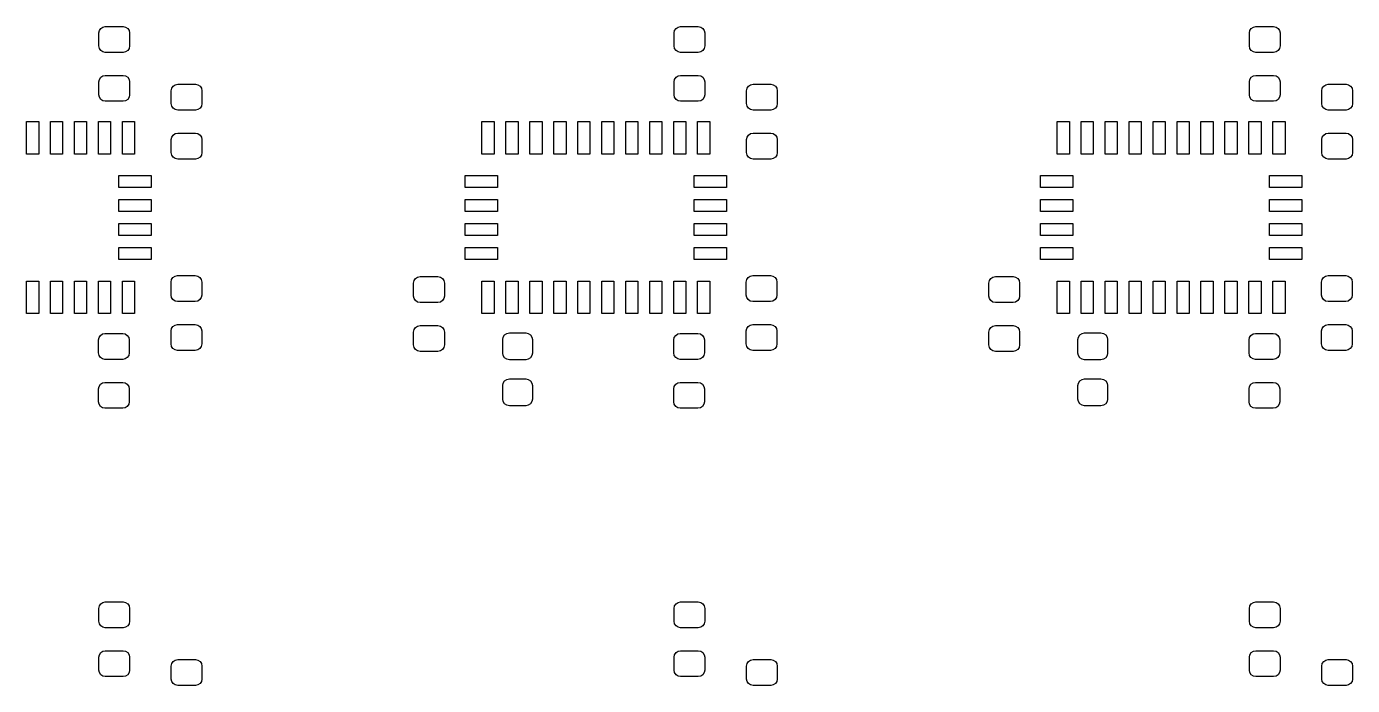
# Model space of a CAD drawing. Extents: x 120.7 to 176.3, y -84 to -28.
# Drawn here: x 148.62 to 176.28, y -41.76 to -28.02 of the extents above; entities that cross this region are included whole.
import ezdxf

# ---------------------------------------------------------------- set-up
doc = ezdxf.new("R2010")
doc.units = 0
doc.layers.add('BLACK', color=7, linetype='CONTINUOUS')

msp = doc.modelspace()

# ---------------------------------------------------------------- linework, layer by layer
at = {"layer": 'BLACK', "linetype": 'CONTINUOUS'}
for p, q in [((150.132, -28.151), (150.143, -28.0994)), ((150.132, -28.421), (150.132, -28.151)), ((150.143, -28.0994), (150.172, -28.0556)), ((150.172, -28.0556), (150.216, -28.0263)), ((150.216, -28.0263), (150.267, -28.016)), ((150.267, -28.016), (150.637, -28.016)), ((150.637, -28.016), (150.689, -28.0263)), ((150.689, -28.0263), (150.733, -28.0556)), ((150.733, -28.0556), (150.762, -28.0994)), ((150.762, -28.0994), (150.772, -28.151)), ((150.772, -28.151), (150.772, -28.421)), ((162.132, -28.151), (162.143, -28.0994)), ((162.132, -28.421), (162.132, -28.151)), ((162.143, -28.0994), (162.172, -28.0556)), ((162.172, -28.0556), (162.216, -28.0263)), ((162.216, -28.0263), (162.267, -28.016)), ((162.267, -28.016), (162.637, -28.016)), ((162.637, -28.016), (162.689, -28.0263)), ((162.689, -28.0263), (162.733, -28.0556)), ((162.733, -28.0556), (162.762, -28.0994)), ((162.762, -28.0994), (162.772, -28.151)), ((162.772, -28.151), (162.772, -28.421)), ((174.132, -28.151), (174.143, -28.0994)), ((174.132, -28.421), (174.132, -28.151)), ((174.143, -28.0994), (174.172, -28.0556)), ((174.172, -28.0556), (174.216, -28.0263)), ((174.216, -28.0263), (174.267, -28.016)), ((174.267, -28.016), (174.637, -28.016)), ((174.637, -28.016), (174.689, -28.0263)), ((174.689, -28.0263), (174.733, -28.0556)), ((174.733, -28.0556), (174.762, -28.0994)), ((174.762, -28.0994), (174.772, -28.151)), ((174.772, -28.151), (174.772, -28.421)), ((150.143, -28.4727), (150.132, -28.421)), ((150.172, -28.5165), (150.143, -28.4727)), ((150.762, -28.4727), (150.733, -28.5165)), ((150.772, -28.421), (150.762, -28.4727)), ((162.143, -28.4727), (162.132, -28.421)), ((162.172, -28.5165), (162.143, -28.4727)), ((162.762, -28.4727), (162.733, -28.5165)), ((162.772, -28.421), (162.762, -28.4727)), ((174.143, -28.4727), (174.132, -28.421)), ((174.172, -28.5165), (174.143, -28.4727)), ((174.762, -28.4727), (174.733, -28.5165)), ((174.772, -28.421), (174.762, -28.4727)), ((150.216, -28.5457), (150.172, -28.5165)), ((150.267, -28.556), (150.216, -28.5457)), ((150.637, -28.556), (150.267, -28.556)), ((150.689, -28.5457), (150.637, -28.556)), ((150.733, -28.5165), (150.689, -28.5457)), ((162.216, -28.5457), (162.172, -28.5165)), ((162.267, -28.556), (162.216, -28.5457)), ((162.637, -28.556), (162.267, -28.556)), ((162.689, -28.5457), (162.637, -28.556)), ((162.733, -28.5165), (162.689, -28.5457)), ((174.216, -28.5457), (174.172, -28.5165)), ((174.267, -28.556), (174.216, -28.5457)), ((174.637, -28.556), (174.267, -28.556)), ((174.689, -28.5457), (174.637, -28.556)), ((174.733, -28.5165), (174.689, -28.5457)), ((150.216, -29.0463), (150.267, -29.036)), ((150.267, -29.036), (150.637, -29.036)), ((150.637, -29.036), (150.689, -29.0463)), ((162.216, -29.0463), (162.267, -29.036)), ((162.267, -29.036), (162.637, -29.036)), ((162.637, -29.036), (162.689, -29.0463)), ((174.216, -29.0463), (174.267, -29.036)), ((174.267, -29.036), (174.637, -29.036)), ((174.637, -29.036), (174.689, -29.0463)), ((150.132, -29.171), (150.143, -29.1194)), ((150.132, -29.441), (150.132, -29.171)), ((150.143, -29.1194), (150.172, -29.0756)), ((150.172, -29.0756), (150.216, -29.0463)), ((150.689, -29.0463), (150.733, -29.0756)), ((150.733, -29.0756), (150.762, -29.1194)), ((150.762, -29.1194), (150.772, -29.171)), ((150.772, -29.171), (150.772, -29.441)), ((151.643, -29.355), (151.654, -29.3033)), ((151.654, -29.3033), (151.683, -29.2595)), ((151.683, -29.2595), (151.727, -29.2303)), ((151.727, -29.2303), (151.778, -29.22)), ((151.778, -29.22), (152.148, -29.22)), ((152.148, -29.22), (152.2, -29.2303)), ((152.2, -29.2303), (152.244, -29.2595)), ((152.244, -29.2595), (152.273, -29.3033)), ((152.273, -29.3033), (152.283, -29.355)), ((162.132, -29.171), (162.143, -29.1194)), ((162.132, -29.441), (162.132, -29.171)), ((162.143, -29.1194), (162.172, -29.0756)), ((162.172, -29.0756), (162.216, -29.0463)), ((162.689, -29.0463), (162.733, -29.0756)), ((162.733, -29.0756), (162.762, -29.1194)), ((162.762, -29.1194), (162.772, -29.171)), ((162.772, -29.171), (162.772, -29.441)), ((163.643, -29.355), (163.654, -29.3033)), ((163.654, -29.3033), (163.683, -29.2595)), ((163.683, -29.2595), (163.727, -29.2303)), ((163.727, -29.2303), (163.778, -29.22)), ((163.778, -29.22), (164.148, -29.22)), ((164.148, -29.22), (164.2, -29.2303)), ((164.2, -29.2303), (164.244, -29.2595)), ((164.244, -29.2595), (164.273, -29.3033)), ((164.273, -29.3033), (164.283, -29.355)), ((174.132, -29.171), (174.143, -29.1194)), ((174.132, -29.441), (174.132, -29.171)), ((174.143, -29.1194), (174.172, -29.0756)), ((174.172, -29.0756), (174.216, -29.0463)), ((174.689, -29.0463), (174.733, -29.0756)), ((174.733, -29.0756), (174.762, -29.1194)), ((174.762, -29.1194), (174.772, -29.171)), ((174.772, -29.171), (174.772, -29.441)), ((175.643, -29.355), (175.654, -29.3033)), ((175.654, -29.3033), (175.683, -29.2595)), ((175.683, -29.2595), (175.727, -29.2303)), ((175.727, -29.2303), (175.778, -29.22)), ((175.778, -29.22), (176.148, -29.22)), ((176.148, -29.22), (176.2, -29.2303)), ((176.2, -29.2303), (176.244, -29.2595)), ((176.244, -29.2595), (176.273, -29.3033)), ((176.273, -29.3033), (176.283, -29.355)), ((150.143, -29.4927), (150.132, -29.441)), ((150.172, -29.5365), (150.143, -29.4927)), ((150.216, -29.5657), (150.172, -29.5365)), ((150.267, -29.576), (150.216, -29.5657)), ((150.637, -29.576), (150.267, -29.576)), ((150.689, -29.5657), (150.637, -29.576)), ((150.733, -29.5365), (150.689, -29.5657)), ((150.762, -29.4927), (150.733, -29.5365)), ((150.772, -29.441), (150.762, -29.4927)), ((151.643, -29.625), (151.643, -29.355)), ((152.283, -29.355), (152.283, -29.625)), ((162.143, -29.4927), (162.132, -29.441)), ((162.172, -29.5365), (162.143, -29.4927)), ((162.216, -29.5657), (162.172, -29.5365)), ((162.267, -29.576), (162.216, -29.5657)), ((162.637, -29.576), (162.267, -29.576)), ((162.689, -29.5657), (162.637, -29.576)), ((162.733, -29.5365), (162.689, -29.5657)), ((162.762, -29.4927), (162.733, -29.5365)), ((162.772, -29.441), (162.762, -29.4927)), ((163.643, -29.625), (163.643, -29.355)), ((164.283, -29.355), (164.283, -29.625)), ((174.143, -29.4927), (174.132, -29.441)), ((174.172, -29.5365), (174.143, -29.4927)), ((174.216, -29.5657), (174.172, -29.5365)), ((174.267, -29.576), (174.216, -29.5657)), ((174.637, -29.576), (174.267, -29.576)), ((174.689, -29.5657), (174.637, -29.576)), ((174.733, -29.5365), (174.689, -29.5657)), ((174.762, -29.4927), (174.733, -29.5365)), ((174.772, -29.441), (174.762, -29.4927)), ((175.643, -29.625), (175.643, -29.355)), ((176.283, -29.355), (176.283, -29.625)), ((151.654, -29.6767), (151.643, -29.625)), ((151.683, -29.7205), (151.654, -29.6767)), ((151.727, -29.7497), (151.683, -29.7205)), ((151.778, -29.76), (151.727, -29.7497)), ((152.148, -29.76), (151.778, -29.76)), ((152.2, -29.7497), (152.148, -29.76)), ((152.244, -29.7205), (152.2, -29.7497)), ((152.273, -29.6767), (152.244, -29.7205)), ((152.283, -29.625), (152.273, -29.6767)), ((163.654, -29.6767), (163.643, -29.625)), ((163.683, -29.7205), (163.654, -29.6767)), ((163.727, -29.7497), (163.683, -29.7205)), ((163.778, -29.76), (163.727, -29.7497)), ((164.148, -29.76), (163.778, -29.76)), ((164.2, -29.7497), (164.148, -29.76)), ((164.244, -29.7205), (164.2, -29.7497)), ((164.273, -29.6767), (164.244, -29.7205)), ((164.283, -29.625), (164.273, -29.6767)), ((175.654, -29.6767), (175.643, -29.625)), ((175.683, -29.7205), (175.654, -29.6767)), ((175.727, -29.7497), (175.683, -29.7205)), ((175.778, -29.76), (175.727, -29.7497)), ((176.148, -29.76), (175.778, -29.76)), ((176.2, -29.7497), (176.148, -29.76)), ((176.244, -29.7205), (176.2, -29.7497)), ((176.273, -29.6767), (176.244, -29.7205)), ((176.283, -29.625), (176.273, -29.6767)), ((148.623, -30.675), (148.623, -30)), ((148.623, -30), (148.877, -30)), ((148.877, -30), (148.877, -30.675)), ((149.123, -30.675), (149.123, -30)), ((149.123, -30), (149.377, -30)), ((149.377, -30), (149.377, -30.675)), ((149.623, -30.675), (149.623, -30)), ((149.623, -30), (149.877, -30)), ((149.877, -30), (149.877, -30.675)), ((150.123, -30.675), (150.123, -30)), ((150.123, -30), (150.377, -30)), ((150.377, -30), (150.377, -30.675)), ((150.623, -30.675), (150.623, -30)), ((150.623, -30), (150.877, -30)), ((150.877, -30), (150.877, -30.675)), ((158.123, -30.675), (158.123, -30)), ((158.123, -30), (158.377, -30)), ((158.377, -30), (158.377, -30.675)), ((158.623, -30.675), (158.623, -30)), ((158.623, -30), (158.877, -30)), ((158.877, -30), (158.877, -30.675)), ((159.123, -30.675), (159.123, -30)), ((159.123, -30), (159.377, -30)), ((159.377, -30), (159.377, -30.675)), ((159.623, -30.675), (159.623, -30)), ((159.623, -30), (159.877, -30)), ((159.877, -30), (159.877, -30.675)), ((160.123, -30.675), (160.123, -30)), ((160.123, -30), (160.377, -30)), ((160.377, -30), (160.377, -30.675)), ((160.623, -30.675), (160.623, -30)), ((160.623, -30), (160.877, -30)), ((160.877, -30), (160.877, -30.675)), ((161.123, -30.675), (161.123, -30)), ((161.123, -30), (161.377, -30)), ((161.377, -30), (161.377, -30.675)), ((161.623, -30.675), (161.623, -30)), ((161.623, -30), (161.877, -30)), ((161.877, -30), (161.877, -30.675)), ((162.123, -30.675), (162.123, -30)), ((162.123, -30), (162.377, -30)), ((162.377, -30), (162.377, -30.675)), ((162.623, -30.675), (162.623, -30)), ((162.623, -30), (162.877, -30)), ((162.877, -30), (162.877, -30.675)), ((170.123, -30.675), (170.123, -30)), ((170.123, -30), (170.377, -30)), ((170.377, -30), (170.377, -30.675)), ((170.623, -30.675), (170.623, -30)), ((170.623, -30), (170.877, -30)), ((170.877, -30), (170.877, -30.675)), ((171.123, -30.675), (171.123, -30)), ((171.123, -30), (171.377, -30)), ((171.377, -30), (171.377, -30.675)), ((171.623, -30.675), (171.623, -30)), ((171.623, -30), (171.877, -30)), ((171.877, -30), (171.877, -30.675)), ((172.123, -30.675), (172.123, -30)), ((172.123, -30), (172.377, -30)), ((172.377, -30), (172.377, -30.675)), ((172.623, -30.675), (172.623, -30)), ((172.623, -30), (172.877, -30)), ((172.877, -30), (172.877, -30.675)), ((173.123, -30.675), (173.123, -30)), ((173.123, -30), (173.377, -30)), ((173.377, -30), (173.377, -30.675)), ((173.623, -30.675), (173.623, -30)), ((173.623, -30), (173.877, -30)), ((173.877, -30), (173.877, -30.675)), ((174.123, -30.675), (174.123, -30)), ((174.123, -30), (174.377, -30)), ((174.377, -30), (174.377, -30.675)), ((174.623, -30.675), (174.623, -30)), ((174.623, -30), (174.877, -30)), ((174.877, -30), (174.877, -30.675)), ((151.643, -30.375), (151.654, -30.3233)), ((151.643, -30.645), (151.643, -30.375)), ((151.654, -30.3233), (151.683, -30.2795)), ((151.683, -30.2795), (151.727, -30.2503)), ((151.727, -30.2503), (151.778, -30.24)), ((151.778, -30.24), (152.148, -30.24)), ((152.148, -30.24), (152.2, -30.2503)), ((152.2, -30.2503), (152.244, -30.2795)), ((152.244, -30.2795), (152.273, -30.3233)), ((152.273, -30.3233), (152.283, -30.375)), ((152.283, -30.375), (152.283, -30.645)), ((163.643, -30.375), (163.654, -30.3233)), ((163.643, -30.645), (163.643, -30.375)), ((163.654, -30.3233), (163.683, -30.2795)), ((163.683, -30.2795), (163.727, -30.2503)), ((163.727, -30.2503), (163.778, -30.24)), ((163.778, -30.24), (164.148, -30.24)), ((164.148, -30.24), (164.2, -30.2503)), ((164.2, -30.2503), (164.244, -30.2795)), ((164.244, -30.2795), (164.273, -30.3233)), ((164.273, -30.3233), (164.283, -30.375)), ((164.283, -30.375), (164.283, -30.645)), ((175.643, -30.375), (175.654, -30.3233)), ((175.643, -30.645), (175.643, -30.375)), ((175.654, -30.3233), (175.683, -30.2795)), ((175.683, -30.2795), (175.727, -30.2503)), ((175.727, -30.2503), (175.778, -30.24)), ((175.778, -30.24), (176.148, -30.24)), ((176.148, -30.24), (176.2, -30.2503)), ((176.2, -30.2503), (176.244, -30.2795)), ((176.244, -30.2795), (176.273, -30.3233)), ((176.273, -30.3233), (176.283, -30.375)), ((176.283, -30.375), (176.283, -30.645)), ((148.877, -30.675), (148.623, -30.675)), ((149.377, -30.675), (149.123, -30.675)), ((149.877, -30.675), (149.623, -30.675)), ((150.377, -30.675), (150.123, -30.675)), ((150.877, -30.675), (150.623, -30.675)), ((151.654, -30.6967), (151.643, -30.645)), ((151.683, -30.7405), (151.654, -30.6967)), ((152.273, -30.6967), (152.244, -30.7405)), ((152.283, -30.645), (152.273, -30.6967)), ((158.377, -30.675), (158.123, -30.675)), ((158.877, -30.675), (158.623, -30.675)), ((159.377, -30.675), (159.123, -30.675)), ((159.877, -30.675), (159.623, -30.675)), ((160.377, -30.675), (160.123, -30.675)), ((160.877, -30.675), (160.623, -30.675)), ((161.377, -30.675), (161.123, -30.675)), ((161.877, -30.675), (161.623, -30.675)), ((162.377, -30.675), (162.123, -30.675)), ((162.877, -30.675), (162.623, -30.675)), ((163.654, -30.6967), (163.643, -30.645)), ((163.683, -30.7405), (163.654, -30.6967)), ((164.273, -30.6967), (164.244, -30.7405)), ((164.283, -30.645), (164.273, -30.6967)), ((170.377, -30.675), (170.123, -30.675)), ((170.877, -30.675), (170.623, -30.675)), ((171.377, -30.675), (171.123, -30.675)), ((171.877, -30.675), (171.623, -30.675)), ((172.377, -30.675), (172.123, -30.675)), ((172.877, -30.675), (172.623, -30.675)), ((173.377, -30.675), (173.123, -30.675)), ((173.877, -30.675), (173.623, -30.675)), ((174.377, -30.675), (174.123, -30.675)), ((174.877, -30.675), (174.623, -30.675)), ((175.654, -30.6967), (175.643, -30.645)), ((175.683, -30.7405), (175.654, -30.6967)), ((176.273, -30.6967), (176.244, -30.7405)), ((176.283, -30.645), (176.273, -30.6967)), ((151.727, -30.7697), (151.683, -30.7405)), ((151.778, -30.78), (151.727, -30.7697)), ((152.148, -30.78), (151.778, -30.78)), ((152.2, -30.7697), (152.148, -30.78)), ((152.244, -30.7405), (152.2, -30.7697)), ((163.727, -30.7697), (163.683, -30.7405)), ((163.778, -30.78), (163.727, -30.7697)), ((164.148, -30.78), (163.778, -30.78)), ((164.2, -30.7697), (164.148, -30.78)), ((164.244, -30.7405), (164.2, -30.7697)), ((175.727, -30.7697), (175.683, -30.7405)), ((175.778, -30.78), (175.727, -30.7697)), ((176.148, -30.78), (175.778, -30.78)), ((176.2, -30.7697), (176.148, -30.78)), ((176.244, -30.7405), (176.2, -30.7697)), ((150.55, -31.377), (150.55, -31.123)), ((150.55, -31.123), (151.225, -31.123)), ((151.225, -31.123), (151.225, -31.377)), ((157.775, -31.377), (157.775, -31.123)), ((157.775, -31.123), (158.45, -31.123)), ((158.45, -31.123), (158.45, -31.377)), ((162.55, -31.377), (162.55, -31.123)), ((162.55, -31.123), (163.225, -31.123)), ((163.225, -31.123), (163.225, -31.377)), ((169.775, -31.377), (169.775, -31.123)), ((169.775, -31.123), (170.45, -31.123)), ((170.45, -31.123), (170.45, -31.377)), ((174.55, -31.377), (174.55, -31.123)), ((174.55, -31.123), (175.225, -31.123)), ((175.225, -31.123), (175.225, -31.377)), ((151.225, -31.377), (150.55, -31.377)), ((158.45, -31.377), (157.775, -31.377)), ((163.225, -31.377), (162.55, -31.377)), ((170.45, -31.377), (169.775, -31.377)), ((175.225, -31.377), (174.55, -31.377)), ((150.55, -31.877), (150.55, -31.623)), ((150.55, -31.623), (151.225, -31.623)), ((151.225, -31.623), (151.225, -31.877)), ((157.775, -31.877), (157.775, -31.623)), ((157.775, -31.623), (158.45, -31.623)), ((158.45, -31.623), (158.45, -31.877)), ((162.55, -31.877), (162.55, -31.623)), ((162.55, -31.623), (163.225, -31.623)), ((163.225, -31.623), (163.225, -31.877)), ((169.775, -31.877), (169.775, -31.623)), ((169.775, -31.623), (170.45, -31.623)), ((170.45, -31.623), (170.45, -31.877)), ((174.55, -31.877), (174.55, -31.623)), ((174.55, -31.623), (175.225, -31.623)), ((175.225, -31.623), (175.225, -31.877)), ((151.225, -31.877), (150.55, -31.877)), ((158.45, -31.877), (157.775, -31.877)), ((163.225, -31.877), (162.55, -31.877)), ((170.45, -31.877), (169.775, -31.877)), ((175.225, -31.877), (174.55, -31.877)), ((150.55, -32.377), (150.55, -32.123)), ((150.55, -32.123), (151.225, -32.123)), ((151.225, -32.123), (151.225, -32.377)), ((157.775, -32.377), (157.775, -32.123)), ((157.775, -32.123), (158.45, -32.123)), ((158.45, -32.123), (158.45, -32.377)), ((162.55, -32.377), (162.55, -32.123)), ((162.55, -32.123), (163.225, -32.123)), ((163.225, -32.123), (163.225, -32.377)), ((169.775, -32.377), (169.775, -32.123)), ((169.775, -32.123), (170.45, -32.123)), ((170.45, -32.123), (170.45, -32.377)), ((174.55, -32.377), (174.55, -32.123)), ((174.55, -32.123), (175.225, -32.123)), ((175.225, -32.123), (175.225, -32.377)), ((151.225, -32.377), (150.55, -32.377)), ((150.55, -32.877), (150.55, -32.623)), ((150.55, -32.623), (151.225, -32.623)), ((151.225, -32.623), (151.225, -32.877)), ((158.45, -32.377), (157.775, -32.377)), ((157.775, -32.877), (157.775, -32.623)), ((157.775, -32.623), (158.45, -32.623)), ((158.45, -32.623), (158.45, -32.877)), ((163.225, -32.377), (162.55, -32.377)), ((162.55, -32.877), (162.55, -32.623)), ((162.55, -32.623), (163.225, -32.623)), ((163.225, -32.623), (163.225, -32.877)), ((170.45, -32.377), (169.775, -32.377)), ((169.775, -32.877), (169.775, -32.623)), ((169.775, -32.623), (170.45, -32.623)), ((170.45, -32.623), (170.45, -32.877)), ((175.225, -32.377), (174.55, -32.377)), ((174.55, -32.877), (174.55, -32.623)), ((174.55, -32.623), (175.225, -32.623)), ((175.225, -32.623), (175.225, -32.877)), ((151.225, -32.877), (150.55, -32.877)), ((158.45, -32.877), (157.775, -32.877)), ((163.225, -32.877), (162.55, -32.877)), ((170.45, -32.877), (169.775, -32.877)), ((175.225, -32.877), (174.55, -32.877)), ((148.623, -34), (148.623, -33.325)), ((148.623, -33.325), (148.877, -33.325)), ((148.877, -33.325), (148.877, -34)), ((149.123, -34), (149.123, -33.325)), ((149.123, -33.325), (149.377, -33.325)), ((149.377, -33.325), (149.377, -34)), ((149.623, -34), (149.623, -33.325)), ((149.623, -33.325), (149.877, -33.325)), ((149.877, -33.325), (149.877, -34)), ((150.123, -34), (150.123, -33.325)), ((150.123, -33.325), (150.377, -33.325)), ((150.377, -33.325), (150.377, -34)), ((150.623, -34), (150.623, -33.325)), ((150.623, -33.325), (150.877, -33.325)), ((150.877, -33.325), (150.877, -34)), ((151.638, -33.3464), (151.648, -33.2947)), ((151.638, -33.6164), (151.638, -33.3464)), ((151.648, -33.2947), (151.677, -33.2509)), ((151.677, -33.2509), (151.721, -33.2217)), ((151.721, -33.2217), (151.773, -33.2114)), ((151.773, -33.2114), (152.143, -33.2114)), ((152.143, -33.2114), (152.194, -33.2217)), ((152.194, -33.2217), (152.238, -33.2509)), ((152.238, -33.2509), (152.267, -33.2947)), ((152.267, -33.2947), (152.278, -33.3464)), ((152.278, -33.3464), (152.278, -33.6164)), ((156.699, -33.3677), (156.709, -33.316)), ((156.699, -33.6377), (156.699, -33.3677)), ((156.709, -33.316), (156.739, -33.2722)), ((156.739, -33.2722), (156.782, -33.243)), ((156.782, -33.243), (156.834, -33.2327)), ((156.834, -33.2327), (157.204, -33.2327)), ((157.204, -33.2327), (157.256, -33.243)), ((157.256, -33.243), (157.3, -33.2722)), ((157.3, -33.2722), (157.329, -33.316)), ((157.329, -33.316), (157.339, -33.3677)), ((157.339, -33.3677), (157.339, -33.6377)), ((158.123, -34), (158.123, -33.325)), ((158.123, -33.325), (158.377, -33.325)), ((158.377, -33.325), (158.377, -34)), ((158.623, -34), (158.623, -33.325)), ((158.623, -33.325), (158.877, -33.325)), ((158.877, -33.325), (158.877, -34)), ((159.123, -34), (159.123, -33.325)), ((159.123, -33.325), (159.377, -33.325)), ((159.377, -33.325), (159.377, -34)), ((159.623, -34), (159.623, -33.325)), ((159.623, -33.325), (159.877, -33.325)), ((159.877, -33.325), (159.877, -34)), ((160.123, -34), (160.123, -33.325)), ((160.123, -33.325), (160.377, -33.325)), ((160.377, -33.325), (160.377, -34)), ((160.623, -34), (160.623, -33.325)), ((160.623, -33.325), (160.877, -33.325)), ((160.877, -33.325), (160.877, -34)), ((161.123, -34), (161.123, -33.325)), ((161.123, -33.325), (161.377, -33.325)), ((161.377, -33.325), (161.377, -34)), ((161.623, -34), (161.623, -33.325)), ((161.623, -33.325), (161.877, -33.325)), ((161.877, -33.325), (161.877, -34)), ((162.123, -34), (162.123, -33.325)), ((162.123, -33.325), (162.377, -33.325)), ((162.377, -33.325), (162.377, -34)), ((162.623, -34), (162.623, -33.325)), ((162.623, -33.325), (162.877, -33.325)), ((162.877, -33.325), (162.877, -34)), ((163.638, -33.3464), (163.648, -33.2947)), ((163.638, -33.6164), (163.638, -33.3464)), ((163.648, -33.2947), (163.677, -33.2509)), ((163.677, -33.2509), (163.721, -33.2217)), ((163.721, -33.2217), (163.773, -33.2114)), ((163.773, -33.2114), (164.143, -33.2114)), ((164.143, -33.2114), (164.194, -33.2217)), ((164.194, -33.2217), (164.238, -33.2509)), ((164.238, -33.2509), (164.267, -33.2947)), ((164.267, -33.2947), (164.278, -33.3464)), ((164.278, -33.3464), (164.278, -33.6164)), ((168.699, -33.3677), (168.709, -33.316)), ((168.699, -33.6377), (168.699, -33.3677)), ((168.709, -33.316), (168.739, -33.2722)), ((168.739, -33.2722), (168.782, -33.243)), ((168.782, -33.243), (168.834, -33.2327)), ((168.834, -33.2327), (169.204, -33.2327)), ((169.204, -33.2327), (169.256, -33.243)), ((169.256, -33.243), (169.3, -33.2722)), ((169.3, -33.2722), (169.329, -33.316)), ((169.329, -33.316), (169.339, -33.3677)), ((169.339, -33.3677), (169.339, -33.6377)), ((170.123, -34), (170.123, -33.325)), ((170.123, -33.325), (170.377, -33.325)), ((170.377, -33.325), (170.377, -34)), ((170.623, -34), (170.623, -33.325)), ((170.623, -33.325), (170.877, -33.325)), ((170.877, -33.325), (170.877, -34)), ((171.123, -34), (171.123, -33.325)), ((171.123, -33.325), (171.377, -33.325)), ((171.377, -33.325), (171.377, -34)), ((171.623, -34), (171.623, -33.325)), ((171.623, -33.325), (171.877, -33.325)), ((171.877, -33.325), (171.877, -34)), ((172.123, -34), (172.123, -33.325)), ((172.123, -33.325), (172.377, -33.325)), ((172.377, -33.325), (172.377, -34)), ((172.623, -34), (172.623, -33.325)), ((172.623, -33.325), (172.877, -33.325)), ((172.877, -33.325), (172.877, -34)), ((173.123, -34), (173.123, -33.325)), ((173.123, -33.325), (173.377, -33.325)), ((173.377, -33.325), (173.377, -34)), ((173.623, -34), (173.623, -33.325)), ((173.623, -33.325), (173.877, -33.325)), ((173.877, -33.325), (173.877, -34)), ((174.123, -34), (174.123, -33.325)), ((174.123, -33.325), (174.377, -33.325)), ((174.377, -33.325), (174.377, -34)), ((174.623, -34), (174.623, -33.325)), ((174.623, -33.325), (174.877, -33.325)), ((174.877, -33.325), (174.877, -34)), ((175.638, -33.3464), (175.648, -33.2947)), ((175.638, -33.6164), (175.638, -33.3464)), ((175.648, -33.2947), (175.677, -33.2509)), ((175.677, -33.2509), (175.721, -33.2217)), ((175.721, -33.2217), (175.773, -33.2114)), ((175.773, -33.2114), (176.143, -33.2114)), ((176.143, -33.2114), (176.194, -33.2217)), ((176.194, -33.2217), (176.238, -33.2509)), ((176.238, -33.2509), (176.267, -33.2947)), ((176.267, -33.2947), (176.278, -33.3464)), ((176.278, -33.3464), (176.278, -33.6164)), ((151.648, -33.668), (151.638, -33.6164)), ((151.677, -33.7118), (151.648, -33.668)), ((151.721, -33.7411), (151.677, -33.7118)), ((151.773, -33.7514), (151.721, -33.7411)), ((152.194, -33.7411), (152.143, -33.7514)), ((152.238, -33.7118), (152.194, -33.7411)), ((152.267, -33.668), (152.238, -33.7118)), ((152.278, -33.6164), (152.267, -33.668)), ((156.709, -33.6894), (156.699, -33.6377)), ((156.739, -33.7332), (156.709, -33.6894)), ((156.782, -33.7624), (156.739, -33.7332)), ((157.3, -33.7332), (157.256, -33.7624)), ((157.329, -33.6894), (157.3, -33.7332)), ((157.339, -33.6377), (157.329, -33.6894)), ((163.648, -33.668), (163.638, -33.6164)), ((163.677, -33.7118), (163.648, -33.668)), ((163.721, -33.7411), (163.677, -33.7118)), ((163.773, -33.7514), (163.721, -33.7411)), ((164.194, -33.7411), (164.143, -33.7514)), ((164.238, -33.7118), (164.194, -33.7411)), ((164.267, -33.668), (164.238, -33.7118)), ((164.278, -33.6164), (164.267, -33.668)), ((168.709, -33.6894), (168.699, -33.6377)), ((168.739, -33.7332), (168.709, -33.6894)), ((168.782, -33.7624), (168.739, -33.7332)), ((169.3, -33.7332), (169.256, -33.7624)), ((169.329, -33.6894), (169.3, -33.7332)), ((169.339, -33.6377), (169.329, -33.6894)), ((175.648, -33.668), (175.638, -33.6164)), ((175.677, -33.7118), (175.648, -33.668)), ((175.721, -33.7411), (175.677, -33.7118)), ((175.773, -33.7514), (175.721, -33.7411)), ((176.194, -33.7411), (176.143, -33.7514)), ((176.238, -33.7118), (176.194, -33.7411)), ((176.267, -33.668), (176.238, -33.7118)), ((176.278, -33.6164), (176.267, -33.668)), ((148.877, -34), (148.623, -34)), ((149.377, -34), (149.123, -34)), ((149.877, -34), (149.623, -34)), ((150.377, -34), (150.123, -34)), ((150.877, -34), (150.623, -34)), ((152.143, -33.7514), (151.773, -33.7514)), ((156.834, -33.7727), (156.782, -33.7624)), ((157.204, -33.7727), (156.834, -33.7727)), ((157.256, -33.7624), (157.204, -33.7727)), ((158.377, -34), (158.123, -34)), ((158.877, -34), (158.623, -34)), ((159.377, -34), (159.123, -34)), ((159.877, -34), (159.623, -34)), ((160.377, -34), (160.123, -34)), ((160.877, -34), (160.623, -34)), ((161.377, -34), (161.123, -34)), ((161.877, -34), (161.623, -34)), ((162.377, -34), (162.123, -34)), ((162.877, -34), (162.623, -34)), ((164.143, -33.7514), (163.773, -33.7514)), ((168.834, -33.7727), (168.782, -33.7624)), ((169.204, -33.7727), (168.834, -33.7727)), ((169.256, -33.7624), (169.204, -33.7727)), ((170.377, -34), (170.123, -34)), ((170.877, -34), (170.623, -34)), ((171.377, -34), (171.123, -34)), ((171.877, -34), (171.623, -34)), ((172.377, -34), (172.123, -34)), ((172.877, -34), (172.623, -34)), ((173.377, -34), (173.123, -34)), ((173.877, -34), (173.623, -34)), ((174.377, -34), (174.123, -34)), ((174.877, -34), (174.623, -34)), ((176.143, -33.7514), (175.773, -33.7514)), ((151.648, -34.3147), (151.677, -34.2709)), ((151.677, -34.2709), (151.721, -34.2417)), ((151.721, -34.2417), (151.773, -34.2314)), ((151.773, -34.2314), (152.143, -34.2314)), ((152.143, -34.2314), (152.194, -34.2417)), ((152.194, -34.2417), (152.238, -34.2709)), ((152.238, -34.2709), (152.267, -34.3147)), ((156.709, -34.336), (156.739, -34.2922)), ((156.739, -34.2922), (156.782, -34.263)), ((156.782, -34.263), (156.834, -34.2527)), ((156.834, -34.2527), (157.204, -34.2527)), ((157.204, -34.2527), (157.256, -34.263)), ((157.256, -34.263), (157.3, -34.2922)), ((157.3, -34.2922), (157.329, -34.336)), ((163.648, -34.3147), (163.677, -34.2709)), ((163.677, -34.2709), (163.721, -34.2417)), ((163.721, -34.2417), (163.773, -34.2314)), ((163.773, -34.2314), (164.143, -34.2314)), ((164.143, -34.2314), (164.194, -34.2417)), ((164.194, -34.2417), (164.238, -34.2709)), ((164.238, -34.2709), (164.267, -34.3147)), ((168.709, -34.336), (168.739, -34.2922)), ((168.739, -34.2922), (168.782, -34.263)), ((168.782, -34.263), (168.834, -34.2527)), ((168.834, -34.2527), (169.204, -34.2527)), ((169.204, -34.2527), (169.256, -34.263)), ((169.256, -34.263), (169.3, -34.2922)), ((169.3, -34.2922), (169.329, -34.336)), ((175.648, -34.3147), (175.677, -34.2709)), ((175.677, -34.2709), (175.721, -34.2417)), ((175.721, -34.2417), (175.773, -34.2314)), ((175.773, -34.2314), (176.143, -34.2314)), ((176.143, -34.2314), (176.194, -34.2417)), ((176.194, -34.2417), (176.238, -34.2709)), ((176.238, -34.2709), (176.267, -34.3147)), ((150.125, -34.5526), (150.135, -34.5009)), ((150.125, -34.8226), (150.125, -34.5526)), ((150.135, -34.5009), (150.165, -34.4571)), ((150.165, -34.4571), (150.208, -34.4278)), ((150.208, -34.4278), (150.26, -34.4176)), ((150.26, -34.4176), (150.63, -34.4176)), ((150.63, -34.4176), (150.682, -34.4278)), ((150.682, -34.4278), (150.726, -34.4571)), ((150.726, -34.4571), (150.755, -34.5009)), ((150.755, -34.5009), (150.765, -34.5526)), ((150.765, -34.5526), (150.765, -34.8226)), ((151.638, -34.3664), (151.648, -34.3147)), ((151.638, -34.6364), (151.638, -34.3664)), ((152.267, -34.3147), (152.278, -34.3664)), ((152.278, -34.3664), (152.278, -34.6364)), ((156.699, -34.3877), (156.709, -34.336)), ((156.699, -34.6577), (156.699, -34.3877)), ((157.329, -34.336), (157.339, -34.3877)), ((157.339, -34.3877), (157.339, -34.6577)), ((158.556, -34.5463), (158.567, -34.4928)), ((158.556, -34.8263), (158.556, -34.5463)), ((158.567, -34.4928), (158.597, -34.4474)), ((158.597, -34.4474), (158.643, -34.417)), ((158.643, -34.417), (158.696, -34.4063)), ((158.696, -34.4063), (159.036, -34.4063)), ((159.036, -34.4063), (159.09, -34.417)), ((159.09, -34.417), (159.135, -34.4474)), ((159.135, -34.4474), (159.165, -34.4928)), ((159.165, -34.4928), (159.176, -34.5463)), ((159.176, -34.5463), (159.176, -34.8263)), ((162.125, -34.5526), (162.135, -34.5009)), ((162.125, -34.8226), (162.125, -34.5526)), ((162.135, -34.5009), (162.165, -34.4571)), ((162.165, -34.4571), (162.208, -34.4278)), ((162.208, -34.4278), (162.26, -34.4176)), ((162.26, -34.4176), (162.63, -34.4176)), ((162.63, -34.4176), (162.682, -34.4278)), ((162.682, -34.4278), (162.726, -34.4571)), ((162.726, -34.4571), (162.755, -34.5009)), ((162.755, -34.5009), (162.765, -34.5526)), ((162.765, -34.5526), (162.765, -34.8226)), ((163.638, -34.3664), (163.648, -34.3147)), ((163.638, -34.6364), (163.638, -34.3664)), ((164.267, -34.3147), (164.278, -34.3664)), ((164.278, -34.3664), (164.278, -34.6364)), ((168.699, -34.3877), (168.709, -34.336)), ((168.699, -34.6577), (168.699, -34.3877)), ((169.329, -34.336), (169.339, -34.3877)), ((169.339, -34.3877), (169.339, -34.6577)), ((170.556, -34.5463), (170.567, -34.4928)), ((170.556, -34.8263), (170.556, -34.5463)), ((170.567, -34.4928), (170.597, -34.4474)), ((170.597, -34.4474), (170.643, -34.417)), ((170.643, -34.417), (170.696, -34.4063)), ((170.696, -34.4063), (171.036, -34.4063)), ((171.036, -34.4063), (171.09, -34.417)), ((171.09, -34.417), (171.135, -34.4474)), ((171.135, -34.4474), (171.165, -34.4928)), ((171.165, -34.4928), (171.176, -34.5463)), ((171.176, -34.5463), (171.176, -34.8263)), ((174.125, -34.5526), (174.135, -34.5009)), ((174.125, -34.8226), (174.125, -34.5526)), ((174.135, -34.5009), (174.165, -34.4571)), ((174.165, -34.4571), (174.208, -34.4278)), ((174.208, -34.4278), (174.26, -34.4176)), ((174.26, -34.4176), (174.63, -34.4176)), ((174.63, -34.4176), (174.682, -34.4278)), ((174.682, -34.4278), (174.726, -34.4571)), ((174.726, -34.4571), (174.755, -34.5009)), ((174.755, -34.5009), (174.765, -34.5526)), ((174.765, -34.5526), (174.765, -34.8226)), ((175.638, -34.3664), (175.648, -34.3147)), ((175.638, -34.6364), (175.638, -34.3664)), ((176.267, -34.3147), (176.278, -34.3664)), ((176.278, -34.3664), (176.278, -34.6364)), ((150.135, -34.8742), (150.125, -34.8226)), ((150.765, -34.8226), (150.755, -34.8742)), ((151.648, -34.688), (151.638, -34.6364)), ((151.677, -34.7318), (151.648, -34.688)), ((151.721, -34.7611), (151.677, -34.7318)), ((151.773, -34.7714), (151.721, -34.7611)), ((152.143, -34.7714), (151.773, -34.7714)), ((152.194, -34.7611), (152.143, -34.7714)), ((152.238, -34.7318), (152.194, -34.7611)), ((152.267, -34.688), (152.238, -34.7318)), ((152.278, -34.6364), (152.267, -34.688)), ((156.709, -34.7094), (156.699, -34.6577)), ((156.739, -34.7532), (156.709, -34.7094)), ((156.782, -34.7824), (156.739, -34.7532)), ((156.834, -34.7927), (156.782, -34.7824)), ((157.204, -34.7927), (156.834, -34.7927)), ((157.256, -34.7824), (157.204, -34.7927)), ((157.3, -34.7532), (157.256, -34.7824)), ((157.329, -34.7094), (157.3, -34.7532)), ((157.339, -34.6577), (157.329, -34.7094)), ((158.567, -34.8799), (158.556, -34.8263)), ((159.176, -34.8263), (159.165, -34.8799)), ((162.135, -34.8742), (162.125, -34.8226)), ((162.765, -34.8226), (162.755, -34.8742)), ((163.648, -34.688), (163.638, -34.6364)), ((163.677, -34.7318), (163.648, -34.688)), ((163.721, -34.7611), (163.677, -34.7318)), ((163.773, -34.7714), (163.721, -34.7611)), ((164.143, -34.7714), (163.773, -34.7714)), ((164.194, -34.7611), (164.143, -34.7714)), ((164.238, -34.7318), (164.194, -34.7611)), ((164.267, -34.688), (164.238, -34.7318)), ((164.278, -34.6364), (164.267, -34.688)), ((168.709, -34.7094), (168.699, -34.6577)), ((168.739, -34.7532), (168.709, -34.7094)), ((168.782, -34.7824), (168.739, -34.7532)), ((168.834, -34.7927), (168.782, -34.7824)), ((169.204, -34.7927), (168.834, -34.7927)), ((169.256, -34.7824), (169.204, -34.7927)), ((169.3, -34.7532), (169.256, -34.7824)), ((169.329, -34.7094), (169.3, -34.7532)), ((169.339, -34.6577), (169.329, -34.7094)), ((170.567, -34.8799), (170.556, -34.8263)), ((171.176, -34.8263), (171.165, -34.8799)), ((174.135, -34.8742), (174.125, -34.8226)), ((174.765, -34.8226), (174.755, -34.8742)), ((175.648, -34.688), (175.638, -34.6364)), ((175.677, -34.7318), (175.648, -34.688)), ((175.721, -34.7611), (175.677, -34.7318)), ((175.773, -34.7714), (175.721, -34.7611)), ((176.143, -34.7714), (175.773, -34.7714)), ((176.194, -34.7611), (176.143, -34.7714)), ((176.238, -34.7318), (176.194, -34.7611)), ((176.267, -34.688), (176.238, -34.7318)), ((176.278, -34.6364), (176.267, -34.688)), ((150.165, -34.918), (150.135, -34.8742)), ((150.208, -34.9473), (150.165, -34.918)), ((150.26, -34.9576), (150.208, -34.9473)), ((150.63, -34.9576), (150.26, -34.9576)), ((150.682, -34.9473), (150.63, -34.9576)), ((150.726, -34.918), (150.682, -34.9473)), ((150.755, -34.8742), (150.726, -34.918)), ((158.597, -34.9253), (158.567, -34.8799)), ((158.643, -34.9557), (158.597, -34.9253)), ((158.696, -34.9663), (158.643, -34.9557)), ((159.036, -34.9663), (158.696, -34.9663)), ((159.09, -34.9557), (159.036, -34.9663)), ((159.135, -34.9253), (159.09, -34.9557)), ((159.165, -34.8799), (159.135, -34.9253)), ((162.165, -34.918), (162.135, -34.8742)), ((162.208, -34.9473), (162.165, -34.918)), ((162.26, -34.9576), (162.208, -34.9473)), ((162.63, -34.9576), (162.26, -34.9576)), ((162.682, -34.9473), (162.63, -34.9576)), ((162.726, -34.918), (162.682, -34.9473)), ((162.755, -34.8742), (162.726, -34.918)), ((170.597, -34.9253), (170.567, -34.8799)), ((170.643, -34.9557), (170.597, -34.9253)), ((170.696, -34.9663), (170.643, -34.9557)), ((171.036, -34.9663), (170.696, -34.9663)), ((171.09, -34.9557), (171.036, -34.9663)), ((171.135, -34.9253), (171.09, -34.9557)), ((171.165, -34.8799), (171.135, -34.9253)), ((174.165, -34.918), (174.135, -34.8742)), ((174.208, -34.9473), (174.165, -34.918)), ((174.26, -34.9576), (174.208, -34.9473)), ((174.63, -34.9576), (174.26, -34.9576)), ((174.682, -34.9473), (174.63, -34.9576)), ((174.726, -34.918), (174.682, -34.9473)), ((174.755, -34.8742), (174.726, -34.918)), ((158.597, -35.4074), (158.643, -35.377)), ((158.643, -35.377), (158.696, -35.3663)), ((158.696, -35.3663), (159.036, -35.3663)), ((159.036, -35.3663), (159.09, -35.377)), ((159.09, -35.377), (159.135, -35.4074)), ((170.597, -35.4074), (170.643, -35.377)), ((170.643, -35.377), (170.696, -35.3663)), ((170.696, -35.3663), (171.036, -35.3663)), ((171.036, -35.3663), (171.09, -35.377)), ((171.09, -35.377), (171.135, -35.4074)), ((150.125, -35.5726), (150.135, -35.5209)), ((150.125, -35.8426), (150.125, -35.5726)), ((150.135, -35.5209), (150.165, -35.4771)), ((150.165, -35.4771), (150.208, -35.4478)), ((150.208, -35.4478), (150.26, -35.4376)), ((150.26, -35.4376), (150.63, -35.4376)), ((150.63, -35.4376), (150.682, -35.4478)), ((150.682, -35.4478), (150.726, -35.4771)), ((150.726, -35.4771), (150.755, -35.5209)), ((150.755, -35.5209), (150.765, -35.5726)), ((150.765, -35.5726), (150.765, -35.8426)), ((158.556, -35.5063), (158.567, -35.4528)), ((158.556, -35.7863), (158.556, -35.5063)), ((158.567, -35.4528), (158.597, -35.4074)), ((159.135, -35.4074), (159.165, -35.4528)), ((159.165, -35.4528), (159.176, -35.5063)), ((159.176, -35.5063), (159.176, -35.7863)), ((162.125, -35.5726), (162.135, -35.5209)), ((162.125, -35.8426), (162.125, -35.5726)), ((162.135, -35.5209), (162.165, -35.4771)), ((162.165, -35.4771), (162.208, -35.4478)), ((162.208, -35.4478), (162.26, -35.4376)), ((162.26, -35.4376), (162.63, -35.4376)), ((162.63, -35.4376), (162.682, -35.4478)), ((162.682, -35.4478), (162.726, -35.4771)), ((162.726, -35.4771), (162.755, -35.5209)), ((162.755, -35.5209), (162.765, -35.5726)), ((162.765, -35.5726), (162.765, -35.8426)), ((170.556, -35.5063), (170.567, -35.4528)), ((170.556, -35.7863), (170.556, -35.5063)), ((170.567, -35.4528), (170.597, -35.4074)), ((171.135, -35.4074), (171.165, -35.4528)), ((171.165, -35.4528), (171.176, -35.5063)), ((171.176, -35.5063), (171.176, -35.7863)), ((174.125, -35.5726), (174.135, -35.5209)), ((174.125, -35.8426), (174.125, -35.5726)), ((174.135, -35.5209), (174.165, -35.4771)), ((174.165, -35.4771), (174.208, -35.4478)), ((174.208, -35.4478), (174.26, -35.4376)), ((174.26, -35.4376), (174.63, -35.4376)), ((174.63, -35.4376), (174.682, -35.4478)), ((174.682, -35.4478), (174.726, -35.4771)), ((174.726, -35.4771), (174.755, -35.5209)), ((174.755, -35.5209), (174.765, -35.5726)), ((174.765, -35.5726), (174.765, -35.8426)), ((150.135, -35.8942), (150.125, -35.8426)), ((150.165, -35.938), (150.135, -35.8942)), ((150.208, -35.9673), (150.165, -35.938)), ((150.726, -35.938), (150.682, -35.9673)), ((150.755, -35.8942), (150.726, -35.938)), ((150.765, -35.8426), (150.755, -35.8942)), ((158.567, -35.8399), (158.556, -35.7863)), ((158.597, -35.8853), (158.567, -35.8399)), ((158.643, -35.9157), (158.597, -35.8853)), ((158.696, -35.9263), (158.643, -35.9157)), ((159.036, -35.9263), (158.696, -35.9263)), ((159.09, -35.9157), (159.036, -35.9263)), ((159.135, -35.8853), (159.09, -35.9157)), ((159.165, -35.8399), (159.135, -35.8853)), ((159.176, -35.7863), (159.165, -35.8399)), ((162.135, -35.8942), (162.125, -35.8426)), ((162.165, -35.938), (162.135, -35.8942)), ((162.208, -35.9673), (162.165, -35.938)), ((162.726, -35.938), (162.682, -35.9673)), ((162.755, -35.8942), (162.726, -35.938)), ((162.765, -35.8426), (162.755, -35.8942)), ((170.567, -35.8399), (170.556, -35.7863)), ((170.597, -35.8853), (170.567, -35.8399)), ((170.643, -35.9157), (170.597, -35.8853)), ((170.696, -35.9263), (170.643, -35.9157)), ((171.036, -35.9263), (170.696, -35.9263)), ((171.09, -35.9157), (171.036, -35.9263)), ((171.135, -35.8853), (171.09, -35.9157)), ((171.165, -35.8399), (171.135, -35.8853)), ((171.176, -35.7863), (171.165, -35.8399)), ((174.135, -35.8942), (174.125, -35.8426)), ((174.165, -35.938), (174.135, -35.8942)), ((174.208, -35.9673), (174.165, -35.938)), ((174.726, -35.938), (174.682, -35.9673)), ((174.755, -35.8942), (174.726, -35.938)), ((174.765, -35.8426), (174.755, -35.8942)), ((150.26, -35.9776), (150.208, -35.9673)), ((150.63, -35.9776), (150.26, -35.9776)), ((150.682, -35.9673), (150.63, -35.9776)), ((162.26, -35.9776), (162.208, -35.9673)), ((162.63, -35.9776), (162.26, -35.9776)), ((162.682, -35.9673), (162.63, -35.9776)), ((174.26, -35.9776), (174.208, -35.9673)), ((174.63, -35.9776), (174.26, -35.9776)), ((174.682, -35.9673), (174.63, -35.9776)), ((150.132, -40.151), (150.143, -40.0994)), ((150.143, -40.0994), (150.172, -40.0556)), ((150.172, -40.0556), (150.216, -40.0263)), ((150.216, -40.0263), (150.267, -40.016)), ((150.267, -40.016), (150.637, -40.016)), ((150.637, -40.016), (150.689, -40.0263)), ((150.689, -40.0263), (150.733, -40.0556)), ((150.733, -40.0556), (150.762, -40.0994)), ((150.762, -40.0994), (150.772, -40.151)), ((162.132, -40.151), (162.143, -40.0994)), ((162.143, -40.0994), (162.172, -40.0556)), ((162.172, -40.0556), (162.216, -40.0263)), ((162.216, -40.0263), (162.267, -40.016)), ((162.267, -40.016), (162.637, -40.016)), ((162.637, -40.016), (162.689, -40.0263)), ((162.689, -40.0263), (162.733, -40.0556)), ((162.733, -40.0556), (162.762, -40.0994)), ((162.762, -40.0994), (162.772, -40.151)), ((174.132, -40.151), (174.143, -40.0994)), ((174.143, -40.0994), (174.172, -40.0556)), ((174.172, -40.0556), (174.216, -40.0263)), ((174.216, -40.0263), (174.267, -40.016)), ((174.267, -40.016), (174.637, -40.016)), ((174.637, -40.016), (174.689, -40.0263)), ((174.689, -40.0263), (174.733, -40.0556)), ((174.733, -40.0556), (174.762, -40.0994)), ((174.762, -40.0994), (174.772, -40.151)), ((150.132, -40.421), (150.132, -40.151)), ((150.772, -40.151), (150.772, -40.421)), ((162.132, -40.421), (162.132, -40.151)), ((162.772, -40.151), (162.772, -40.421)), ((174.132, -40.421), (174.132, -40.151)), ((174.772, -40.151), (174.772, -40.421)), ((150.143, -40.4727), (150.132, -40.421)), ((150.172, -40.5165), (150.143, -40.4727)), ((150.216, -40.5457), (150.172, -40.5165)), ((150.267, -40.556), (150.216, -40.5457)), ((150.637, -40.556), (150.267, -40.556)), ((150.689, -40.5457), (150.637, -40.556)), ((150.733, -40.5165), (150.689, -40.5457)), ((150.762, -40.4727), (150.733, -40.5165)), ((150.772, -40.421), (150.762, -40.4727)), ((162.143, -40.4727), (162.132, -40.421)), ((162.172, -40.5165), (162.143, -40.4727)), ((162.216, -40.5457), (162.172, -40.5165)), ((162.267, -40.556), (162.216, -40.5457)), ((162.637, -40.556), (162.267, -40.556)), ((162.689, -40.5457), (162.637, -40.556)), ((162.733, -40.5165), (162.689, -40.5457)), ((162.762, -40.4727), (162.733, -40.5165)), ((162.772, -40.421), (162.762, -40.4727)), ((174.143, -40.4727), (174.132, -40.421)), ((174.172, -40.5165), (174.143, -40.4727)), ((174.216, -40.5457), (174.172, -40.5165)), ((174.267, -40.556), (174.216, -40.5457)), ((174.637, -40.556), (174.267, -40.556)), ((174.689, -40.5457), (174.637, -40.556)), ((174.733, -40.5165), (174.689, -40.5457)), ((174.762, -40.4727), (174.733, -40.5165)), ((174.772, -40.421), (174.762, -40.4727)), ((150.132, -41.171), (150.143, -41.1194)), ((150.132, -41.441), (150.132, -41.171)), ((150.143, -41.1194), (150.172, -41.0756)), ((150.172, -41.0756), (150.216, -41.0463)), ((150.216, -41.0463), (150.267, -41.036)), ((150.267, -41.036), (150.637, -41.036)), ((150.637, -41.036), (150.689, -41.0463)), ((150.689, -41.0463), (150.733, -41.0756)), ((150.733, -41.0756), (150.762, -41.1194)), ((150.762, -41.1194), (150.772, -41.171)), ((150.772, -41.171), (150.772, -41.441)), ((162.132, -41.171), (162.143, -41.1194)), ((162.132, -41.441), (162.132, -41.171)), ((162.143, -41.1194), (162.172, -41.0756)), ((162.172, -41.0756), (162.216, -41.0463)), ((162.216, -41.0463), (162.267, -41.036)), ((162.267, -41.036), (162.637, -41.036)), ((162.637, -41.036), (162.689, -41.0463)), ((162.689, -41.0463), (162.733, -41.0756)), ((162.733, -41.0756), (162.762, -41.1194)), ((162.762, -41.1194), (162.772, -41.171)), ((162.772, -41.171), (162.772, -41.441)), ((174.132, -41.171), (174.143, -41.1194)), ((174.132, -41.441), (174.132, -41.171)), ((174.143, -41.1194), (174.172, -41.0756)), ((174.172, -41.0756), (174.216, -41.0463)), ((174.216, -41.0463), (174.267, -41.036)), ((174.267, -41.036), (174.637, -41.036)), ((174.637, -41.036), (174.689, -41.0463)), ((174.689, -41.0463), (174.733, -41.0756)), ((174.733, -41.0756), (174.762, -41.1194)), ((174.762, -41.1194), (174.772, -41.171)), ((174.772, -41.171), (174.772, -41.441)), ((150.143, -41.4927), (150.132, -41.441)), ((150.772, -41.441), (150.762, -41.4927)), ((151.643, -41.355), (151.654, -41.3033)), ((151.643, -41.625), (151.643, -41.355)), ((151.654, -41.3033), (151.683, -41.2595)), ((151.683, -41.2595), (151.727, -41.2303)), ((151.727, -41.2303), (151.778, -41.22)), ((151.778, -41.22), (152.148, -41.22)), ((152.148, -41.22), (152.2, -41.2303)), ((152.2, -41.2303), (152.244, -41.2595)), ((152.244, -41.2595), (152.273, -41.3033)), ((152.273, -41.3033), (152.283, -41.355)), ((152.283, -41.355), (152.283, -41.625)), ((162.143, -41.4927), (162.132, -41.441)), ((162.772, -41.441), (162.762, -41.4927)), ((163.643, -41.355), (163.654, -41.3033)), ((163.643, -41.625), (163.643, -41.355)), ((163.654, -41.3033), (163.683, -41.2595)), ((163.683, -41.2595), (163.727, -41.2303)), ((163.727, -41.2303), (163.778, -41.22)), ((163.778, -41.22), (164.148, -41.22)), ((164.148, -41.22), (164.2, -41.2303)), ((164.2, -41.2303), (164.244, -41.2595)), ((164.244, -41.2595), (164.273, -41.3033)), ((164.273, -41.3033), (164.283, -41.355)), ((164.283, -41.355), (164.283, -41.625)), ((174.143, -41.4927), (174.132, -41.441)), ((174.772, -41.441), (174.762, -41.4927)), ((175.643, -41.355), (175.654, -41.3033)), ((175.643, -41.625), (175.643, -41.355)), ((175.654, -41.3033), (175.683, -41.2595)), ((175.683, -41.2595), (175.727, -41.2303)), ((175.727, -41.2303), (175.778, -41.22)), ((175.778, -41.22), (176.148, -41.22)), ((176.148, -41.22), (176.2, -41.2303)), ((176.2, -41.2303), (176.244, -41.2595)), ((176.244, -41.2595), (176.273, -41.3033)), ((176.273, -41.3033), (176.283, -41.355)), ((176.283, -41.355), (176.283, -41.625)), ((150.172, -41.5365), (150.143, -41.4927)), ((150.216, -41.5658), (150.172, -41.5365)), ((150.267, -41.576), (150.216, -41.5658)), ((150.637, -41.576), (150.267, -41.576)), ((150.689, -41.5658), (150.637, -41.576)), ((150.733, -41.5365), (150.689, -41.5658)), ((150.762, -41.4927), (150.733, -41.5365)), ((151.654, -41.6767), (151.643, -41.625)), ((151.683, -41.7205), (151.654, -41.6767)), ((151.727, -41.7497), (151.683, -41.7205)), ((151.778, -41.76), (151.727, -41.7497)), ((152.148, -41.76), (151.778, -41.76)), ((152.2, -41.7497), (152.148, -41.76)), ((152.244, -41.7205), (152.2, -41.7497)), ((152.273, -41.6767), (152.244, -41.7205)), ((152.283, -41.625), (152.273, -41.6767)), ((162.172, -41.5365), (162.143, -41.4927)), ((162.216, -41.5658), (162.172, -41.5365)), ((162.267, -41.576), (162.216, -41.5658)), ((162.637, -41.576), (162.267, -41.576)), ((162.689, -41.5658), (162.637, -41.576)), ((162.733, -41.5365), (162.689, -41.5658)), ((162.762, -41.4927), (162.733, -41.5365)), ((163.654, -41.6767), (163.643, -41.625)), ((163.683, -41.7205), (163.654, -41.6767)), ((163.727, -41.7497), (163.683, -41.7205)), ((163.778, -41.76), (163.727, -41.7497)), ((164.148, -41.76), (163.778, -41.76)), ((164.2, -41.7497), (164.148, -41.76)), ((164.244, -41.7205), (164.2, -41.7497)), ((164.273, -41.6767), (164.244, -41.7205)), ((164.283, -41.625), (164.273, -41.6767)), ((174.172, -41.5365), (174.143, -41.4927)), ((174.216, -41.5658), (174.172, -41.5365)), ((174.267, -41.576), (174.216, -41.5658)), ((174.637, -41.576), (174.267, -41.576)), ((174.689, -41.5658), (174.637, -41.576)), ((174.733, -41.5365), (174.689, -41.5658)), ((174.762, -41.4927), (174.733, -41.5365)), ((175.654, -41.6767), (175.643, -41.625)), ((175.683, -41.7205), (175.654, -41.6767)), ((175.727, -41.7497), (175.683, -41.7205)), ((175.778, -41.76), (175.727, -41.7497)), ((176.148, -41.76), (175.778, -41.76)), ((176.2, -41.7497), (176.148, -41.76)), ((176.244, -41.7205), (176.2, -41.7497)), ((176.273, -41.6767), (176.244, -41.7205)), ((176.283, -41.625), (176.273, -41.6767))]:
    msp.add_line(p, q, dxfattribs=at)

doc.saveas('drawing.dxf')
